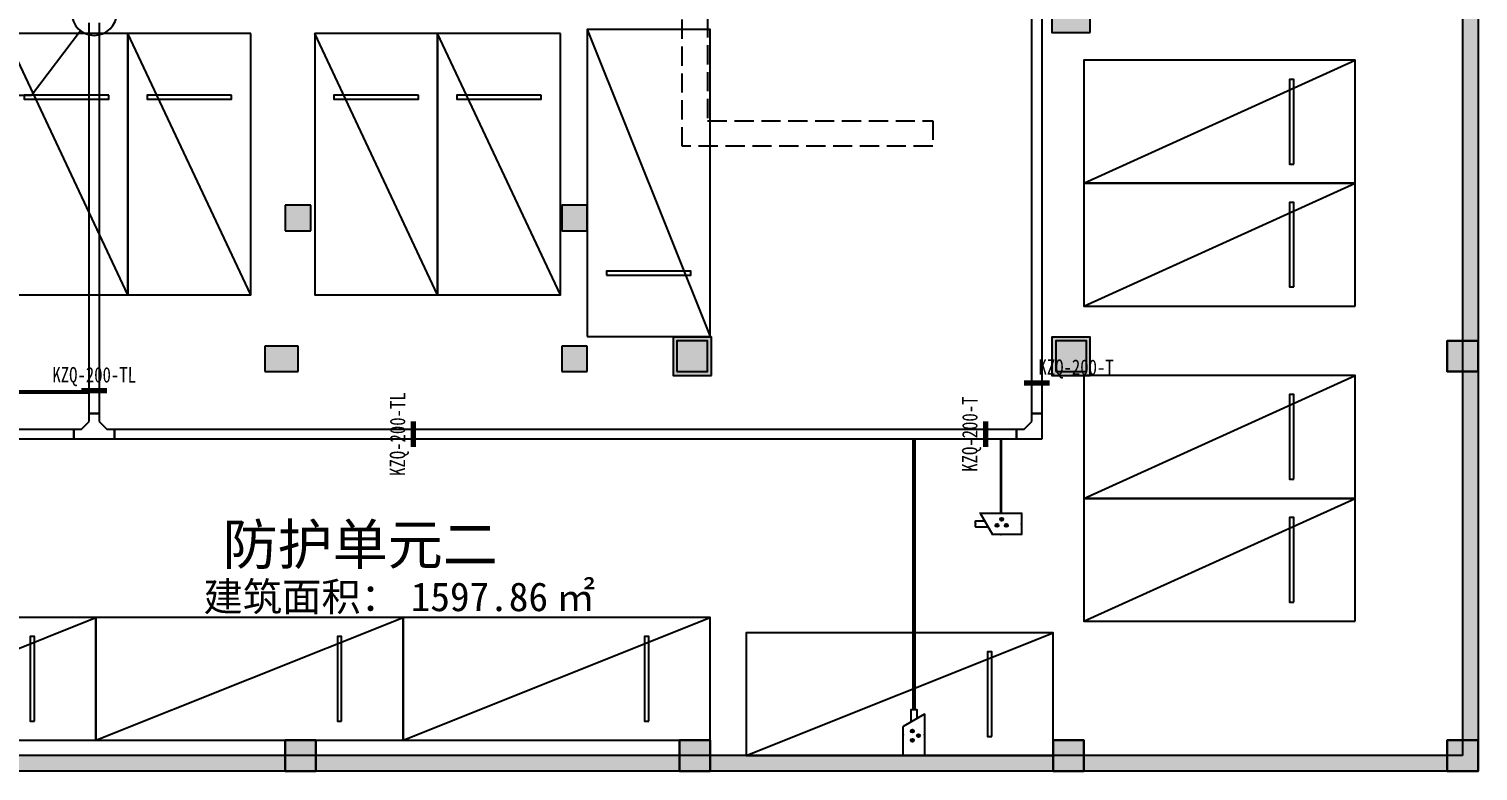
# Model space of a CAD drawing. Extents: x 1398449 to 2142961, y 256969 to 1032940.
# Drawn here: x 1626445 to 1654751, y 965407 to 979899 of the extents above; entities that cross this region are included whole.
import ezdxf
from ezdxf.enums import TextEntityAlignment as Align

# ---------------------------------------------------------------- set-up
doc = ezdxf.new("R2010")
doc.units = 0
doc.header["$LTSCALE"] = 1500
doc.header["$PDSIZE"] = 50
doc.linetypes.add('DASH', pattern=[0.35, 0.25, -0.1])
for name, color, linetype in [('1-建筑底图', 8, 'Continuous'), ('A-Pkng-Bdry', 132, 'Continuous'), ('CABLETRAY_PDS', 6, 'Continuous'), ('EQUIP-安防', 3, 'Continuous'), ('TEL_IDEN', 3, 'Continuous'), ('WIRE-综合布线', 5, 'Continuous'), ('抗震支吊架', 2, 'Continuous')]:
    doc.layers.add(name, color=color, linetype=linetype)
doc.styles.add('_TEL_DIM', font='SIMPLEX', dxfattribs={"width": 0.8, "height": 3.5, "bigfont": 'HZTXT'})
doc.styles.add('kzcad', font='', dxfattribs={"width": 0.8})
doc.styles.add('黑体', font='')
doc.styles.get('kzcad').set_extended_font_data('SimSun')
doc.styles.get('黑体').set_extended_font_data('SimHei')

# ---------------------------------------------------------------- blocks, each defined once
blk = doc.blocks.new('*U196')
at = {"layer": 'A-Pkng-Bdry'}
blk.add_line((28605, 363429), (26205, 357429), dxfattribs=at)
for points in [[(28605, 357429), (26205, 357429), (26205, 363429), (28605, 363429)], [(28231, 358629), (26580, 358629), (26580, 358710), (28231, 358710)]]:
    blk.add_lwpolyline(points, close=True, dxfattribs=at)
blk = doc.blocks.new('*U195')
at = {"layer": 'A-Pkng-Bdry'}
blk.add_line((28605, 362529), (26205, 357429), dxfattribs=at)
for points in [[(28605, 357429), (26205, 357429), (26205, 362529), (28605, 362529)], [(28231, 358629), (26580, 358629), (26580, 358710), (28231, 358710)]]:
    blk.add_lwpolyline(points, close=True, dxfattribs=at)
blk = doc.blocks.new('*U197')
at = {"layer": 'A-Pkng-Bdry'}
blk.add_line((28605, 362729), (26205, 357429), dxfattribs=at)
for points in [[(28605, 357429), (26205, 357429), (26205, 362729), (28605, 362729)], [(28231, 358629), (26580, 358629), (26580, 358710), (28231, 358710)]]:
    blk.add_lwpolyline(points, close=True, dxfattribs=at)
blk = doc.blocks.new('1-地下一层建筑底图')
at = {"layer": '1-建筑底图'}
h = blk.add_hatch(color=256, dxfattribs=at)
h.dxf.hatch_style = 1
h.paths.add_polyline_path([(131425, 14425), (131425, 15175), (130675, 15175), (130675, 14425)])
for points in [[(138800, 14800), (138700, 14700), (138700, 300), (139000, 0), (139000, 14800)], [(116200, 10550), (116200, 11050), (115700, 11050), (115700, 10550)], [(121600, 10550), (121600, 11050), (121100, 11050), (121100, 10550)], [(115950, 8300), (115300, 8300), (115300, 7800), (115950, 7800)], [(121600, 7800), (121600, 8300), (121100, 8300), (121100, 7800)], [(99550, 300), (99550, 0), (139000, 0), (138700, 300)]]:
    blk.add_hatch(color=256, dxfattribs=at).paths.add_polyline_path(points)
h = blk.add_hatch(color=256, dxfattribs=at)
h.dxf.hatch_style = 1
h.paths.add_polyline_path([(124025, 7725), (124025, 8475), (123275, 8475), (123275, 7725)])
h = blk.add_hatch(color=256, dxfattribs=at)
h.dxf.hatch_style = 1
h.paths.add_polyline_path([(123350, 7800), (123950, 7800), (123950, 8400), (123350, 8400)])
h = blk.add_hatch(color=256, dxfattribs=at)
h.dxf.hatch_style = 1
h.paths.add_polyline_path([(131425, 7725), (131425, 8475), (130675, 8475), (130675, 7725)])
h = blk.add_hatch(color=256, dxfattribs=at)
h.dxf.hatch_style = 1
h.paths.add_polyline_path([(130750, 7800), (131350, 7800), (131350, 8400), (130750, 8400)])
h = blk.add_hatch(color=256, dxfattribs=at)
h.dxf.hatch_style = 1
h.paths.add_polyline_path([(138400, 7800), (139000, 7800), (139000, 8400), (138400, 8400)])
h = blk.add_hatch(color=256, dxfattribs=at)
h.dxf.hatch_style = 1
h.paths.add_polyline_path([(138400, 8400), (139000, 8400), (139000, 7800), (138400, 7800)])
h = blk.add_hatch(color=256, dxfattribs=at)
h.dxf.hatch_style = 1
h.paths.add_polyline_path([(115700, 0), (116300, 0), (116300, 600), (115700, 600)])
h = blk.add_hatch(color=256, dxfattribs=at)
h.dxf.hatch_style = 1
h.paths.add_polyline_path([(116300, 0), (115700, 0), (115700, 600), (116300, 600)])
h = blk.add_hatch(color=256, dxfattribs=at)
h.dxf.hatch_style = 1
h.paths.add_polyline_path([(123400, 0), (124000, 0), (124000, 600), (123400, 600)])
h = blk.add_hatch(color=256, dxfattribs=at)
h.dxf.hatch_style = 1
h.paths.add_polyline_path([(123400, 600), (124000, 600), (124000, 0), (123400, 0)])
h = blk.add_hatch(color=256, dxfattribs=at)
h.dxf.hatch_style = 1
h.paths.add_polyline_path([(130700, 0), (131300, 0), (131300, 600), (130700, 600)])
h = blk.add_hatch(color=256, dxfattribs=at)
h.dxf.hatch_style = 1
h.paths.add_polyline_path([(131300, 0), (130700, 0), (130700, 600), (131300, 600)])
h = blk.add_hatch(color=256, dxfattribs=at)
h.dxf.hatch_style = 1
h.paths.add_polyline_path([(138400, 0), (139000, 0), (139000, 600), (138400, 600)])
h = blk.add_hatch(color=256, dxfattribs=at)
h.dxf.hatch_style = 1
h.paths.add_polyline_path([(138400, 600), (139000, 600), (139000, 0), (138400, 0)])
for p, q in [((139000, 14800), (139000, 0)), ((138700, 14700), (138700, 300)), ((116200, 11050), (115700, 11050)), ((115700, 11050), (115700, 10550)), ((116200, 10550), (116200, 11050)), ((121600, 11050), (121100, 11050)), ((121100, 11050), (121100, 10550)), ((121600, 10550), (121600, 11050)), ((115700, 10550), (116200, 10550)), ((121100, 10550), (121600, 10550)), ((115950, 8300), (115300, 8300)), ((115300, 8300), (115300, 7800)), ((115950, 7800), (115950, 8300)), ((121600, 8300), (121100, 8300)), ((121100, 8300), (121100, 7800)), ((121600, 7800), (121600, 8300)), ((115300, 7800), (115950, 7800)), ((121100, 7800), (121600, 7800)), ((138700, 300), (99550, 300)), ((139000, 0), (99550, 0))]:
    blk.add_line(p, q, dxfattribs=at)
for points in [[(81310, 32400), (83150, 32400), (83150, 32400), (95900, 32400), (95900, 22450), (101450, 22450), (101450, 25750), (109950, 25750), (109950, 20250), (107700, 20250), (107700, 18500), (109950, 18500), (109950, 14950), (123350, 14950), (123350, 30900), (120850, 30900), (120850, 36500), (139000, 36500), (139000, 36500), (139000, 0), (81350, 0), (81350, 0), (81310, 0), (81310, 32000)], [(131425, 14425), (131425, 15175), (130675, 15175), (130675, 14425)], [(124025, 7725), (124025, 8475), (123275, 8475), (123275, 7725)], [(123350, 7800), (123950, 7800), (123950, 8400), (123350, 8400)], [(131425, 7725), (131425, 8475), (130675, 8475), (130675, 7725)], [(130750, 7800), (131350, 7800), (131350, 8400), (130750, 8400)], [(138400, 7800), (139000, 7800), (139000, 8400), (138400, 8400)], [(138400, 8400), (139000, 8400), (139000, 7800), (138400, 7800)], [(115700, 0), (116300, 0), (116300, 600), (115700, 600)], [(116300, 0), (115700, 0), (115700, 600), (116300, 600)], [(123400, 0), (124000, 0), (124000, 600), (123400, 600)], [(123400, 600), (124000, 600), (124000, 0), (123400, 0)], [(130700, 0), (131300, 0), (131300, 600), (130700, 600)], [(131300, 0), (130700, 0), (130700, 600), (131300, 600)], [(138400, 0), (139000, 0), (139000, 600), (138400, 600)], [(138400, 600), (139000, 600), (139000, 0), (138400, 0)]]:
    blk.add_lwpolyline(points, close=True, dxfattribs=at)
at = {"layer": '1-建筑底图', "linetype": 'DASH'}
blk.add_lwpolyline([(123950, 14700), (123950, 12700), (128350, 12700), (128350, 12200), (123450, 12200), (123450, 12200), (123450, 14700)], dxfattribs=at)
at = {"layer": '1-建筑底图', "xscale": -1}
blk.add_blockref('*U196', (150205.2, -348946), dxfattribs=at)
for name, p, rotation in [('*U195', (84021.2, 371829.5), 180), ('*U195', (86421.2, 371829.5), 180), ('*U195', (90069.6, 371829.5), 180), ('*U195', (92469.6, 371829.5), 180), ('*U197', (494028.1, 40085.2), 90), ('*U197', (494028.1, 37685.2), 90), ('*U197', (494028.1, 33930.2), 90), ('*U197', (494028.1, 31530.2), 90), ('*U196', (469429.4, 29205.2), 90), ('*U196', (475429.4, 29205.2), 90), ('*U196', (481429.4, 29205.2), 90), ('*U196', (488129.4, 28905.2), 90)]:
    blk.add_blockref(name, p, dxfattribs=dict(at, rotation=rotation))
at = {"layer": '1-建筑底图', "linetype": 'DASH', "style": '黑体'}
for s, height, p in [('防护单元二', 788.61, (114473, 4032.3)), ('建筑面积：', 563.29, (114100.2, 3122)), ('㎡', 563.3, (120986.3, 3122)), ('1597.86', 563.29, (118150.9, 3122))]:
    blk.add_text(s, height=height, dxfattribs=at).set_placement(p)
blk = doc.blocks.new('$equip$00002965')
for p, q in [((-0.75, -0.1), (-0.75, 0.1)), ((-0.75, 0.1), (-0.457, 0.1)), ((-0.6, 0.35), (0.75, 0.35)), ((-0.6, 0.35), (-0.2, -0.35)), ((0.75, 0.35), (0.75, -0.35)), ((-0.75, -0.1), (-0.343, -0.1)), ((0.75, -0.35), (-0.2, -0.35))]:
    blk.add_line(p, q)
at = {"const_width": 0.04}
blk.add_lwpolyline([(-0.75, 0.1), (-0.75, -0.1), (-0.343, -0.1), (-0.2, -0.35), (0.75, -0.35), (0.75, 0.35), (-0.6, 0.35), (-0.457, 0.1), (-0.75, 0.1), (-0.75, -0.1)], dxfattribs=at)
for centre in [(0.1, 0.15), (-0.05, -0.05), (0.25, -0.05)]:
    blk.add_circle(centre, 0.05)
for p in [(-0.75, 0), (0.075, 0.35), (0.075, -0.35), (0.75, 0)]:
    blk.add_point(p)
for points in [[(0.057, 0.175), (0.143, 0.175), (0.05, 0.15), (0.15, 0.15)], [(0.057, 0.125), (0.143, 0.125), (0.05, 0.15), (0.15, 0.15)], [(0.075, 0.193), (0.125, 0.193), (0.057, 0.175), (0.143, 0.175)], [(0.075, 0.107), (0.125, 0.107), (0.057, 0.125), (0.143, 0.125)], [(0.1, 0.2), (0.1, 0.2), (0.075, 0.193), (0.125, 0.193)], [(0.1, 0.1), (0.1, 0.1), (0.075, 0.107), (0.125, 0.107)], [(-0.093, -0.025), (-0.007, -0.025), (-0.1, -0.05), (0, -0.05)], [(-0.093, -0.075), (-0.007, -0.075), (-0.1, -0.05), (0, -0.05)], [(-0.075, -0.007), (-0.025, -0.007), (-0.093, -0.025), (-0.007, -0.025)], [(-0.075, -0.093), (-0.025, -0.093), (-0.093, -0.075), (-0.007, -0.075)], [(-0.05, 0), (-0.05, 0), (-0.075, -0.007), (-0.025, -0.007)], [(-0.05, -0.1), (-0.05, -0.1), (-0.075, -0.093), (-0.025, -0.093)], [(0.207, -0.025), (0.293, -0.025), (0.2, -0.05), (0.3, -0.05)], [(0.207, -0.075), (0.293, -0.075), (0.2, -0.05), (0.3, -0.05)], [(0.225, -0.007), (0.275, -0.007), (0.207, -0.025), (0.293, -0.025)], [(0.225, -0.093), (0.275, -0.093), (0.207, -0.075), (0.293, -0.075)], [(0.25, 0), (0.25, 0), (0.225, -0.007), (0.275, -0.007)], [(0.25, -0.1), (0.25, -0.1), (0.225, -0.093), (0.275, -0.093)]]:
    blk.add_solid(points)
at = {"color": 7, "style": '_TEL_DIM', "flags": 1}
for tag in ['A', 'REMARK']:
    blk.add_attdef(tag, text='', height=0.00002, dxfattribs=at).set_placement((0, 0), align=Align.MIDDLE_CENTER)

msp = doc.modelspace()

# ---------------------------------------------------------------- linework, layer by layer
at = {"layer": 'CABLETRAY_PDS'}
for p, q in [((1646032.6, 972385.9), (1646032.6, 997443.1)), ((1646232.6, 997443.1), (1646232.6, 972385.9)), ((1627618.3, 972385.9), (1627618.3, 980019.4)), ((1627818.3, 980019.4), (1627818.3, 972385.9)), ((1627618.3, 972235.9), (1627618.3, 972385.9)), ((1627618.3, 972385.9), (1627818.3, 972385.9)), ((1627818.3, 972385.9), (1627618.3, 972385.9)), ((1627818.3, 972385.9), (1627818.3, 972235.9)), ((1646232.6, 972385.9), (1646032.6, 972385.9)), ((1646032.6, 972235.9), (1646032.6, 972385.9)), ((1646032.6, 972385.9), (1646232.6, 972385.9)), ((1646232.6, 972385.9), (1646232.6, 971885.9)), ((1597188, 972085.9), (1627318.3, 972085.9)), ((1627318.3, 971885.9), (1627318.3, 972085.9)), ((1627318.3, 972085.9), (1627468.3, 972085.9)), ((1627318.3, 972085.9), (1627318.3, 971885.9)), ((1627468.3, 972085.9), (1627618.3, 972235.9)), ((1627818.3, 972235.9), (1627968.3, 972085.9)), ((1627968.3, 972085.9), (1628118.3, 972085.9)), ((1628118.3, 971885.9), (1628118.3, 972085.9)), ((1628118.3, 972085.9), (1645732.6, 972085.9)), ((1628118.3, 972085.9), (1628118.3, 971885.9)), ((1645732.6, 972085.9), (1645732.6, 971885.9)), ((1645732.6, 971885.9), (1645732.6, 972085.9)), ((1645732.6, 972085.9), (1645882.6, 972085.9)), ((1645882.6, 972085.9), (1646032.6, 972235.9)), ((1627318.3, 971885.9), (1597188, 971885.9)), ((1628118.3, 971885.9), (1627318.3, 971885.9)), ((1645732.6, 971885.9), (1628118.3, 971885.9)), ((1646232.6, 971885.9), (1645732.6, 971885.9))]:
    msp.add_line(p, q, dxfattribs=at)
at = {"layer": 'TEL_IDEN'}
for p, q in [((1627451.4, 979863.2), (1626493.5, 978602.8)), ((1626493.5, 978602.8), (1622385.5, 978602.8))]:
    msp.add_line(p, q, dxfattribs=at)
msp.add_lwpolyline([(1628161, 980215.2, 1), (1627276.7, 980215.2, 1)], format="xyb", close=True, dxfattribs=at)
at = {"layer": 'WIRE-综合布线', "linetype": 'Continuous'}
for points, const_width in [([(1621591, 972808), (1627618.3, 972808)], 75), ([(1643731.7, 966606.9), (1643731.7, 971885.9)], 75), ([(1645430.4, 970443.8), (1645430.4, 971885.9)], 52.5)]:
    msp.add_lwpolyline(points, dxfattribs=dict(at, const_width=const_width))
at = {"layer": '抗震支吊架', "color": 2, "const_width": 100}
for points in [[(1645882.6, 972985.9), (1646382.6, 972985.9)], [(1627468.3, 972835.9), (1627968.3, 972835.9)], [(1633953.7, 971735.9), (1633953.7, 972235.9)], [(1645132.6, 971735.9), (1645132.6, 972235.9)]]:
    msp.add_lwpolyline(points, dxfattribs=at)

# ---------------------------------------------------------------- block references
at = {"layer": '1-建筑底图'}
msp.add_blockref('1-地下一层建筑底图', (1515751.4, 965406.9), dxfattribs=at)
at = {"layer": 'EQUIP-安防', "xscale": 600, "yscale": 600, "zscale": 600}
msp.add_blockref('$equip$00002965', (1645385.4, 970233.8), dxfattribs=at)
at = {"layer": 'EQUIP-安防', "xscale": 600, "yscale": 600, "zscale": 600, "rotation": 270}
msp.add_blockref('$equip$00002965', (1643731.7, 966156.9), dxfattribs=at)

# ---------------------------------------------------------------- texts
at = {"layer": '抗震支吊架', "color": 2, "style": 'kzcad', "width": 0.8}
for s, rotation, p in [('KZQ-200-TL', 359.88539, (1627718.3, 972995.9)), ('KZQ-200-T', 359.88539, (1646898.9, 973144.4)), ('KZQ-200-TL', 89.88539, (1633793.7, 971985.9)), ('KZQ-200-T', 89.88539, (1644972.6, 971985.9))]:
    msp.add_text(s, height=300, rotation=rotation, dxfattribs=at).set_placement(p, align=Align.CENTER)

doc.saveas('drawing.dxf')
